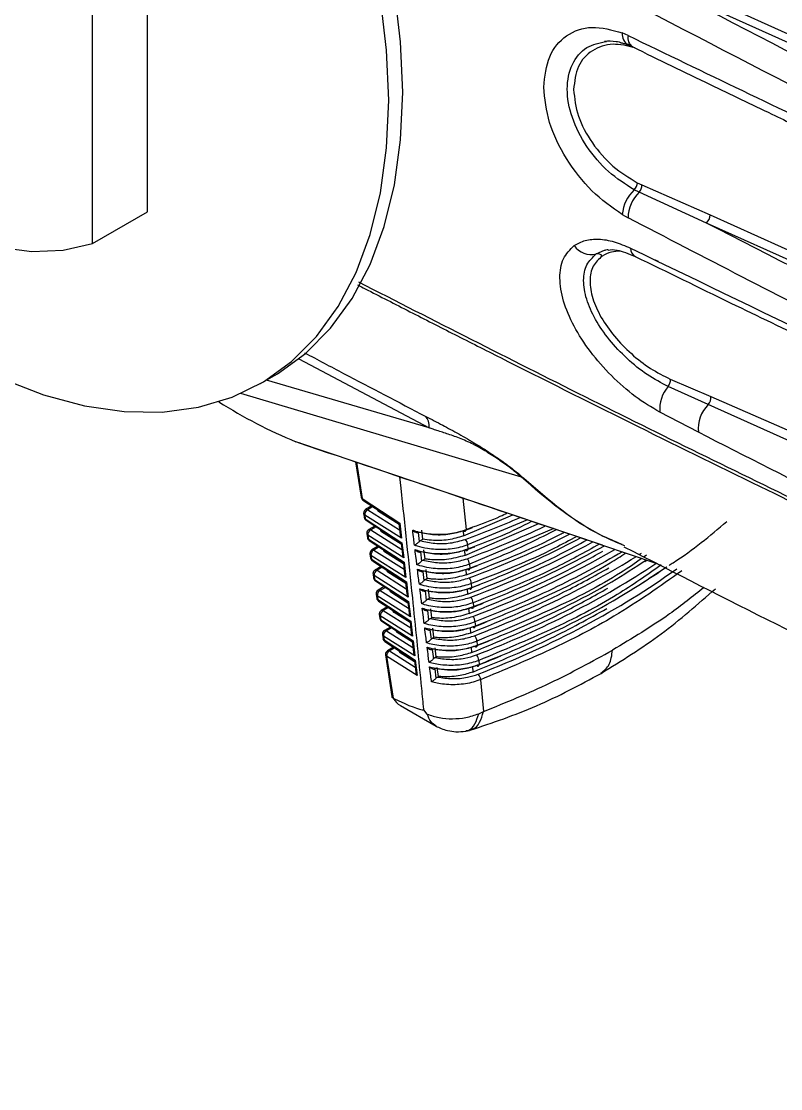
# Model space of a CAD drawing. Extents: x 7 to 135, y 1 to 99.
# Drawn here: x 94.294 to 96.134, y 9.062 to 11.649 of the extents above; entities that cross this region are included whole.
import ezdxf

# ---------------------------------------------------------------- set-up
doc = ezdxf.new("R2010")
doc.units = 0
doc.header["$MEASUREMENT"] = 0
doc.layers.add('OBJECT', color=7, linetype='CONTINUOUS')

msp = doc.modelspace()

# ---------------------------------------------------------------- linework, layer by layer
at = {"layer": 'OBJECT'}
for p, q in [((94.5991, 11.1874), (94.5991, 18.5139)), ((94.4661, 11.1107), (94.4661, 18.4372)), ((95.8377, 11.7604), (97.9082, 10.8258)), ((97.8993, 10.8085), (95.8288, 11.743)), ((95.7639, 11.6147), (95.7498, 11.621)), ((95.7463, 11.5971), (95.7715, 11.5929)), ((95.7651, 11.5915), (95.7757, 11.5867)), ((95.7864, 11.2578), (95.7977, 11.2526)), ((95.7909, 11.2347), (95.7789, 11.2405)), ((95.9537, 11.16), (95.7909, 11.2347)), ((95.7977, 11.2526), (95.9627, 11.1797)), ((94.4661, 11.1107), (94.5991, 11.1874)), ((95.7498, 11.1806), (95.7639, 11.1727)), ((95.9627, 11.1797), (97.8973, 10.3105)), ((97.8883, 10.2906), (95.9537, 11.16)), ((95.6869, 11.0851), (95.7071, 11.0939)), ((95.8288, 11.0708), (95.8338, 11.0687)), ((95.8377, 11.0667), (95.8306, 11.0698)), ((94.966, 10.8308), (95.2819, 10.6632)), ((94.8731, 10.7711), (94.9071, 10.7907)), ((95.2819, 10.6632), (94.8874, 10.7794)), ((95.9584, 10.7201), (95.8614, 10.7637)), ((95.8663, 10.7817), (95.9645, 10.7396)), ((95.5056, 10.5439), (94.8252, 10.7468)), ((95.9645, 10.7396), (96.1809, 10.6453)), ((96.1722, 10.6236), (95.9584, 10.7201)), ((95.9345, 10.6527), (95.8411, 10.7014)), ((94.969, 10.6266), (94.9591, 10.63)), ((95.7018, 10.3794), (94.9591, 10.63)), ((95.1037, 10.5809), (95.117, 10.4952)), ((95.1058, 10.5802), (95.1195, 10.4919)), ((95.2138, 10.5173), (95.2107, 10.5449)), ((95.1195, 10.4919), (95.2106, 10.4326)), ((95.1214, 10.4883), (95.2086, 10.4316)), ((95.3638, 10.4934), (95.3713, 10.417)), ((95.1232, 10.4554), (95.1246, 10.4463)), ((95.1431, 10.4743), (95.128, 10.4656)), ((95.1458, 10.4725), (95.133, 10.4651)), ((95.133, 10.4651), (95.2104, 10.4162)), ((95.1561, 10.4658), (95.1563, 10.4639)), ((95.1583, 10.4644), (95.1588, 10.4606)), ((95.2089, 10.429), (95.1588, 10.4606)), ((95.1257, 10.4521), (95.1271, 10.443)), ((95.2148, 10.3957), (95.1257, 10.4521)), ((95.1271, 10.443), (95.216, 10.3851)), ((95.129, 10.4394), (95.214, 10.3841)), ((95.2086, 10.4316), (95.2117, 10.404)), ((95.2106, 10.4326), (95.2148, 10.3957)), ((95.3649, 10.4014), (95.485, 10.4525)), ((95.3684, 10.3543), (95.548, 10.4313)), ((95.5201, 10.4407), (95.3749, 10.3796)), ((95.1307, 10.4065), (95.1322, 10.3973)), ((95.1332, 10.4032), (95.1347, 10.394)), ((95.2202, 10.3482), (95.1332, 10.4032)), ((95.1506, 10.4253), (95.1356, 10.4167)), ((95.1533, 10.4236), (95.1406, 10.4162)), ((95.1406, 10.4162), (95.2157, 10.3687)), ((95.1636, 10.4169), (95.1639, 10.415)), ((95.1659, 10.4154), (95.1664, 10.4117)), ((95.2143, 10.3815), (95.1664, 10.4117)), ((95.2553, 10.4101), (95.2579, 10.3878)), ((95.2665, 10.3934), (95.264, 10.4151)), ((95.364, 10.4135), (95.3649, 10.4014)), ((95.5839, 10.4192), (95.3795, 10.3329)), ((95.1347, 10.394), (95.2214, 10.3375)), ((95.1366, 10.3905), (95.2194, 10.3366)), ((95.1581, 10.3764), (95.1432, 10.3678)), ((95.214, 10.3841), (95.2171, 10.3565)), ((95.216, 10.3851), (95.2202, 10.3482)), ((95.2607, 10.3901), (95.2665, 10.3934)), ((95.3749, 10.3796), (95.3759, 10.3702)), ((95.6992, 10.3803), (95.8338, 10.3347)), ((95.1383, 10.3576), (95.1397, 10.3484)), ((95.1408, 10.3543), (95.1422, 10.3451)), ((95.2256, 10.3007), (95.1408, 10.3543)), ((95.1608, 10.3747), (95.1481, 10.3673)), ((95.1481, 10.3673), (95.2211, 10.3212)), ((95.1712, 10.3679), (95.1715, 10.3661)), ((95.1734, 10.3665), (95.174, 10.3628)), ((95.2197, 10.334), (95.174, 10.3628)), ((95.2609, 10.3627), (95.2636, 10.3404)), ((95.2719, 10.3459), (95.2694, 10.3675)), ((95.3675, 10.3665), (95.3684, 10.3543)), ((95.8085, 10.3545), (95.8027, 10.3506)), ((95.1422, 10.3451), (95.2268, 10.29)), ((95.1442, 10.3415), (95.2248, 10.289)), ((95.1657, 10.3275), (95.1508, 10.3189)), ((95.1684, 10.3257), (95.1557, 10.3184)), ((95.2194, 10.3366), (95.2225, 10.309)), ((95.2214, 10.3375), (95.2256, 10.3007)), ((95.2665, 10.3428), (95.2719, 10.3459)), ((95.3795, 10.3329), (95.3804, 10.3235)), ((95.1459, 10.3087), (95.1473, 10.2994)), ((95.1484, 10.3054), (95.1498, 10.2961)), ((95.231, 10.2532), (95.1484, 10.3054)), ((95.1557, 10.3184), (95.2265, 10.2736)), ((95.1788, 10.319), (95.1791, 10.3172)), ((95.181, 10.3175), (95.1816, 10.3139)), ((95.2251, 10.2864), (95.1816, 10.3139)), ((95.2666, 10.3154), (95.2693, 10.2931)), ((95.2723, 10.2955), (95.2773, 10.2984)), ((95.2773, 10.2984), (95.2748, 10.32)), ((95.3709, 10.3195), (95.3718, 10.3073)), ((95.1498, 10.2961), (95.2322, 10.2425)), ((95.1517, 10.2926), (95.2302, 10.2415)), ((95.1732, 10.2786), (95.1583, 10.27)), ((95.1759, 10.2768), (95.1633, 10.2695)), ((95.2248, 10.289), (95.2279, 10.2615)), ((95.2268, 10.29), (95.231, 10.2532)), ((95.2826, 10.2508), (95.2802, 10.2725)), ((95.3743, 10.2725), (95.3751, 10.2602)), ((95.384, 10.2862), (95.3849, 10.2768)), ((95.1535, 10.2598), (95.1549, 10.2505)), ((95.156, 10.2565), (95.1574, 10.2472)), ((95.2364, 10.2057), (95.156, 10.2565)), ((95.1574, 10.2472), (95.2376, 10.195)), ((95.1633, 10.2695), (95.2319, 10.2261)), ((95.1864, 10.27), (95.1866, 10.2683)), ((95.1886, 10.2686), (95.1891, 10.265)), ((95.2304, 10.2389), (95.1891, 10.265)), ((95.2723, 10.2681), (95.275, 10.2457)), ((95.2782, 10.2483), (95.2826, 10.2508)), ((95.1593, 10.2436), (95.2355, 10.194)), ((95.1808, 10.2297), (95.1659, 10.2211)), ((95.1835, 10.2279), (95.1708, 10.2206)), ((95.1708, 10.2206), (95.2373, 10.1786)), ((95.194, 10.2211), (95.1942, 10.2194)), ((95.2302, 10.2415), (95.2333, 10.214)), ((95.2322, 10.2425), (95.2364, 10.2057)), ((95.278, 10.2208), (95.2807, 10.1983)), ((95.288, 10.2033), (95.2856, 10.225)), ((95.3776, 10.2255), (95.3785, 10.2131)), ((95.3885, 10.2396), (95.3894, 10.2301)), ((95.161, 10.2109), (95.1625, 10.2015)), ((95.1635, 10.2076), (95.165, 10.1982)), ((95.2417, 10.1581), (95.1635, 10.2076)), ((95.165, 10.1982), (95.2429, 10.1475)), ((95.1669, 10.1947), (95.2409, 10.1465)), ((95.1962, 10.2196), (95.1967, 10.2161)), ((95.2358, 10.1914), (95.1967, 10.2161)), ((95.2376, 10.195), (95.2417, 10.1581)), ((95.2841, 10.201), (95.288, 10.2033)), ((95.1883, 10.1807), (95.1735, 10.1722)), ((95.191, 10.179), (95.1784, 10.1717)), ((95.1784, 10.1717), (95.2427, 10.1311)), ((95.2015, 10.1721), (95.2018, 10.1705)), ((95.2037, 10.1707), (95.2043, 10.1672)), ((95.2355, 10.194), (95.2387, 10.1665)), ((95.2838, 10.1735), (95.2865, 10.151)), ((95.2934, 10.1558), (95.291, 10.1775)), ((95.3809, 10.1785), (95.3817, 10.1659)), ((95.393, 10.1929), (95.3939, 10.1834)), ((95.1686, 10.162), (95.1701, 10.1526)), ((95.1711, 10.1587), (95.1726, 10.1493)), ((95.2471, 10.1106), (95.1711, 10.1587)), ((95.1726, 10.1493), (95.2483, 10.1)), ((95.1745, 10.1457), (95.2463, 10.099)), ((95.2412, 10.1439), (95.2043, 10.1672)), ((95.2409, 10.1465), (95.244, 10.1189)), ((95.2429, 10.1475), (95.2471, 10.1106)), ((95.29, 10.1538), (95.2934, 10.1558)), ((95.3974, 10.1463), (95.3983, 10.1368)), ((95.1958, 10.1318), (95.1811, 10.1233)), ((95.1985, 10.1301), (95.186, 10.1228)), ((95.186, 10.1228), (95.248, 10.0836)), ((95.2091, 10.1232), (95.2094, 10.1216)), ((95.2113, 10.1217), (95.2119, 10.1183)), ((95.2466, 10.0964), (95.2119, 10.1183)), ((95.2895, 10.1262), (95.2923, 10.1036)), ((95.2988, 10.1083), (95.2963, 10.1299)), ((95.384, 10.132), (95.3849, 10.1188)), ((95.1762, 10.1131), (95.1918, 10.0119)), ((95.1787, 10.1098), (95.1944, 10.0082)), ((95.2525, 10.0631), (95.1787, 10.1098)), ((95.2463, 10.099), (95.2494, 10.0714)), ((95.2483, 10.1), (95.2525, 10.0631)), ((95.2959, 10.1066), (95.2988, 10.1083)), ((95.4019, 10.0996), (95.4028, 10.0901)), ((95.2954, 10.079), (95.2982, 10.0563)), ((95.3042, 10.0608), (95.3017, 10.0824)), ((95.3872, 10.0848), (95.3881, 10.0716)), ((95.3019, 10.0595), (95.3042, 10.0608)), ((95.4063, 10.053), (95.4136, 9.9756)), ((95.1944, 10.0082), (95.1946, 10.0081)), ((95.2121, 9.9904), (95.2987, 9.9404)), ((95.2771, 9.9695), (95.269, 9.9798)), ((95.402, 9.9704), (95.4136, 9.9756)), ((95.3711, 9.9283), (95.3798, 9.9301))]:
    msp.add_line(p, q, dxfattribs=at)
at = {"layer": 'OBJECT', "flags": 128}
for points in [[(94.9071, 10.7907), (94.9141, 10.7948), (94.9825, 10.844), (95.0431, 10.9049), (95.0954, 10.977), (95.1389, 11.0595), (95.1732, 11.1518), (95.1979, 11.2528), (95.2128, 11.3617), (95.2178, 11.4775), (95.2128, 11.599), (95.1979, 11.7251), (95.1732, 11.8546), (95.1389, 11.9864), (95.0954, 12.1192), (95.0431, 12.2516), (94.9825, 12.3826), (94.9141, 12.5107), (94.8386, 12.635), (94.7566, 12.7541), (94.6691, 12.8669), (94.6008, 12.9461)], [(94.2456, 10.7829), (94.347, 10.7437), (94.4464, 10.717), (94.5427, 10.703), (94.6351, 10.7019), (94.7227, 10.7137), (94.8046, 10.7382), (94.8801, 10.7752), (94.9485, 10.8244), (95.0092, 10.8853), (95.0615, 10.9574), (95.105, 11.0399), (95.1392, 11.1322), (95.1639, 11.2332), (95.1789, 11.3421), (95.1838, 11.4579), (95.1789, 11.5794), (95.1639, 11.7055)], [(93.5822, 11.6209), (93.6532, 11.5223), (93.7296, 11.4309), (93.8106, 11.3481), (93.8947, 11.2752), (93.9808, 11.2133), (94.0676, 11.1632), (94.1536, 11.1257), (94.2378, 11.1015), (94.3187, 11.0909), (94.3952, 11.0939), (94.4661, 11.1107)], [(95.366, 10.414), (95.367, 10.4133), (95.368, 10.4128), (95.3689, 10.4127), (95.3697, 10.413), (95.3703, 10.4135), (95.3708, 10.4144), (95.3712, 10.4156), (95.3713, 10.417)], [(95.3705, 10.3673), (95.3715, 10.3665), (95.3725, 10.3661), (95.3734, 10.366), (95.3742, 10.3662), (95.3749, 10.3668), (95.3754, 10.3677), (95.3757, 10.3688), (95.3759, 10.3702)], [(95.375, 10.3206), (95.376, 10.3198), (95.377, 10.3194), (95.3779, 10.3193), (95.3787, 10.3195), (95.3794, 10.3201), (95.3799, 10.321), (95.3802, 10.3221), (95.3804, 10.3235)], [(95.3795, 10.2739), (95.3805, 10.2731), (95.3815, 10.2727), (95.3824, 10.2726), (95.3832, 10.2728), (95.3839, 10.2734), (95.3844, 10.2743), (95.3848, 10.2754), (95.3849, 10.2768)], [(95.384, 10.2272), (95.385, 10.2264), (95.386, 10.226), (95.3869, 10.2259), (95.3877, 10.2261), (95.3884, 10.2267), (95.3889, 10.2276), (95.3893, 10.2287), (95.3894, 10.2301)], [(95.3884, 10.1805), (95.3895, 10.1797), (95.3905, 10.1793), (95.3914, 10.1792), (95.3922, 10.1794), (95.3929, 10.18), (95.3934, 10.1809), (95.3937, 10.182), (95.3939, 10.1834)], [(95.3929, 10.1338), (95.3939, 10.133), (95.3949, 10.1326), (95.3958, 10.1325), (95.3967, 10.1328), (95.3973, 10.1333), (95.3979, 10.1342), (95.3982, 10.1354), (95.3983, 10.1368)], [(95.3973, 10.0871), (95.3983, 10.0864), (95.3993, 10.0859), (95.4003, 10.0859), (95.4011, 10.0861), (95.4018, 10.0867), (95.4023, 10.0876), (95.4026, 10.0887), (95.4028, 10.0901)]]:
    msp.add_lwpolyline(points, dxfattribs=at)
at = {"layer": 'OBJECT'}
for centre, radius, start, end in [((95.7788, 11.6174), 0.0292, 172.8419, 242.5922), ((95.7904, 11.6094), 0.0271, 168.6377, 236.3558), ((95.7572, 11.2602), 0.0294, 317.885, 355.3492), ((95.8436, 11.172), 0.0942, 133.3267, 174.7888), ((95.8516, 11.1714), 0.0877, 133.8345, 179.1754), ((95.7706, 11.2527), 0.0271, 318.3439, 359.7214), ((95.9359, 11.1801), 0.0268, 311.6109, 359.1389), ((95.6751, 11.1349), 0.0512, 215.3598, 283.3669), ((95.69, 11.0711), 0.0143, 37.6544, 102.5364), ((95.7925, 11.0987), 0.0224, 179.0063, 242.2559), ((95.9223, 10.7095), 0.0815, 138.3373, 185.7075), ((95.8413, 10.7789), 0.0252, 322.8469, 6.2644), ((95.9391, 10.7368), 0.0255, 319.1985, 6.2365), ((95.4001, 11.7112), 1.1677, 237.4677, 247.8103), ((96.0164, 10.6616), 0.0824, 134.7609, 186.2274), ((95.1269, 10.4967), 0.01, 188.8019, 236.9399), ((95.1216, 10.4961), 0.00472, 191.2271, 243.2145), ((95.1241, 10.4921), 0.00462, 182.4653, 234.375), ((95.133, 10.4569), 0.01, 119.9973, 180), ((95.133, 10.4569), 0.01, 180, 188.8019), ((95.1278, 10.4563), 0.00472, 191.1956, 243.2409), ((95.1399, 10.4527), 0.0143, 119.0757, 182.2765), ((95.1301, 10.4611), 0.00496, 54.7157, 114.6432), ((95.1345, 10.4478), 0.01, 188.8019, 236.9399), ((95.1292, 10.4472), 0.00472, 191.2202, 243.2174), ((95.1317, 10.4432), 0.00462, 182.4697, 234.3706), ((95.1406, 10.408), 0.01, 119.9973, 180), ((95.1406, 10.408), 0.01, 180, 188.8019), ((95.1354, 10.4074), 0.00472, 191.1859, 243.2506), ((95.1475, 10.4038), 0.0143, 119.075, 182.2782), ((95.1377, 10.4122), 0.00496, 54.7088, 114.65), ((95.142, 10.3988), 0.01, 188.8019, 236.9399), ((95.1368, 10.3982), 0.00472, 191.2172, 243.2243), ((95.1393, 10.3942), 0.00462, 182.4734, 234.3601), ((95.3557, 10.3797), 0.0193, 359.7064, 43.6791), ((95.1482, 10.3591), 0.01, 119.9973, 180), ((95.1482, 10.3591), 0.01, 180, 188.8019), ((95.1429, 10.3585), 0.00472, 191.1897, 243.2427), ((95.1551, 10.3549), 0.0143, 119.0771, 182.2788), ((95.1453, 10.3633), 0.00496, 54.703, 114.6605), ((95.1496, 10.3499), 0.01, 188.8019, 236.9399), ((95.1444, 10.3493), 0.00472, 191.2202, 243.2174), ((95.1469, 10.3453), 0.00462, 182.4778, 234.3557), ((95.3603, 10.333), 0.0192, 359.7177, 43.9069), ((95.1558, 10.3102), 0.01, 119.9973, 180), ((95.1558, 10.3102), 0.01, 180, 188.8019), ((95.1505, 10.3096), 0.00472, 191.2132, 243.2244), ((95.1572, 10.3009), 0.01, 188.8019, 236.9399), ((95.1519, 10.3003), 0.00472, 191.1956, 243.2409), ((95.1626, 10.306), 0.0143, 119.0766, 182.2802), ((95.1528, 10.3144), 0.00496, 54.6949, 114.6686), ((95.3649, 10.2863), 0.0191, 359.7355, 44.1292), ((95.1544, 10.2963), 0.00462, 182.4866, 234.354), ((95.1633, 10.2613), 0.01, 119.9973, 180), ((95.1633, 10.2613), 0.01, 180, 188.8019), ((95.1581, 10.2607), 0.00472, 191.1983, 243.2381), ((95.1648, 10.252), 0.01, 188.8019, 236.9399), ((95.1595, 10.2514), 0.00472, 191.1959, 243.2365), ((95.1702, 10.2571), 0.0143, 119.0757, 182.2765), ((95.162, 10.2474), 0.00462, 182.491, 234.3496), ((95.1604, 10.2655), 0.00496, 54.7112, 114.6476), ((95.3695, 10.2397), 0.019, 359.7472, 44.3569), ((95.1709, 10.2124), 0.01, 119.9973, 180), ((95.1778, 10.2082), 0.0143, 119.0738, 182.2794), ((95.168, 10.2166), 0.00496, 54.7054, 114.6535), ((95.1709, 10.2124), 0.01, 180, 188.8019), ((95.1657, 10.2118), 0.00472, 191.1912, 243.2453), ((95.1724, 10.203), 0.01, 188.8019, 236.9399), ((95.1671, 10.2024), 0.00472, 191.1912, 243.2453), ((95.1696, 10.1984), 0.00462, 182.4866, 234.354), ((95.374, 10.193), 0.0189, 359.7581, 44.5842), ((95.1785, 10.1635), 0.01, 119.9973, 180), ((95.1853, 10.1593), 0.0143, 119.0771, 182.2788), ((95.1755, 10.1677), 0.00496, 54.703, 114.6605), ((95.1785, 10.1635), 0.01, 180, 188.8019), ((95.1732, 10.1629), 0.00472, 191.1959, 243.2365), ((95.1799, 10.1541), 0.01, 188.8019, 236.9399), ((95.1747, 10.1535), 0.00472, 191.1915, 243.2409), ((95.1772, 10.1495), 0.00462, 182.4755, 234.3651), ((95.3786, 10.1463), 0.0188, 359.7709, 44.8149), ((95.1861, 10.1146), 0.01, 119.9973, 180), ((95.1929, 10.1104), 0.0143, 119.0766, 182.2802), ((95.1831, 10.1188), 0.00496, 54.6992, 114.6588), ((95.1861, 10.1146), 0.01, 180, 188.8019), ((95.1808, 10.114), 0.00472, 191.2158, 243.2218), ((95.3831, 10.0997), 0.0188, 359.7867, 45.0395), ((95.3876, 10.0531), 0.0187, 359.8006, 45.2652)]:
    msp.add_arc(centre, radius, start, end, dxfattribs=at)
for centre, major_axis, ratio, start_param, end_param in [((93.3815, 14.6602), (-1.7566, 14.6383), 0.094069, 4.414182, 4.416133), ((95.1664, 10.4645), (0.0101, 0.0001), 0.569185, 3.222173, 3.860589), ((95.218, 10.4374), (0.0094, 0.00581), 0.034264, 3.157743, 3.78947), ((94.1716, 11.4853), (2.2169, -0.0169), 0.582304, 5.287711, 5.359747), ((95.1739, 10.4156), (0.0101, 0.0001), 0.569185, 3.222173, 3.860589), ((95.2222, 10.4006), (-0.0075, 0.0119), 0.628226, 0.918937, 1.582964), ((94.1731, 11.4778), (2.2176, 0.0166), 0.572227, 5.276105, 5.287253), ((94.1716, 11.4347), (2.2137, -0.0169), 0.582304, 5.291076, 5.396186), ((94.1716, 11.3841), (2.2104, -0.0169), 0.582304, 5.294449, 5.432632), ((95.2234, 10.3899), (0.0094, 0.00581), 0.034264, 3.157743, 3.78947), ((94.1716, 11.3335), (2.2072, -0.0168), 0.582304, 5.29783, 5.468427), ((95.1815, 10.3667), (0.0101, 0.0001), 0.569185, 3.222173, 3.860589), ((95.2276, 10.353), (-0.0075, 0.0119), 0.628226, 0.918937, 1.582964), ((94.1731, 11.4271), (2.2143, 0.0166), 0.572227, 5.279468, 5.291168), ((94.1716, 11.2828), (2.2039, -0.0168), 0.582304, 5.301219, 5.503254), ((94.1716, 11.2322), (2.2007, -0.0168), 0.582304, 5.304616, 5.538117), ((94.1716, 11.2322), (2.2007, -0.0168), 0.582304, 5.54376, 5.5472), ((95.2288, 10.3424), (0.0094, 0.00581), 0.034264, 3.157743, 3.78947), ((94.1731, 11.3765), (2.2111, 0.0166), 0.572227, 5.282839, 5.295171), ((94.1716, 11.1816), (2.1974, -0.0168), 0.582304, 5.308021, 5.573029), ((94.173, 11.1234), (2.1948, 0.0164), 0.572227, 5.539778, 5.582621), ((94.173, 11.174), (2.1981, 0.0165), 0.572227, 5.544493, 5.548037), ((95.1891, 10.3178), (0.0101, 0.0001), 0.569185, 3.222173, 3.860589), ((95.233, 10.3055), (-0.0075, 0.0119), 0.628226, 0.918937, 1.582964), ((94.1716, 11.131), (2.1942, -0.0167), 0.582304, 5.311435, 5.610651), ((95.2342, 10.2948), (0.0094, 0.00581), 0.034264, 3.157743, 3.78947), ((94.173, 11.3259), (2.2078, 0.0165), 0.572227, 5.286218, 5.299967), ((95.1967, 10.2689), (0.0101, 0.0001), 0.569185, 3.222173, 3.860589), ((95.2384, 10.258), (-0.0075, 0.0119), 0.628226, 0.918937, 1.582964), ((95.2396, 10.2473), (0.0094, 0.00581), 0.034264, 3.157743, 3.78947), ((94.173, 11.2753), (2.2046, 0.0165), 0.572227, 5.289605, 5.305336), ((95.2042, 10.22), (0.0101, 0.0001), 0.569185, 3.222173, 3.860589), ((95.2437, 10.2105), (-0.0075, 0.0119), 0.628226, 0.918937, 1.582964), ((95.2449, 10.1998), (0.0094, 0.00581), 0.034264, 3.157743, 3.78947), ((95.2118, 10.1711), (0.0101, 0.0001), 0.569185, 3.222173, 3.860589), ((94.173, 11.2246), (2.2013, 0.0165), 0.572227, 5.293, 5.311646), ((95.2491, 10.163), (-0.0075, 0.0119), 0.628226, 0.918937, 1.582964), ((95.2503, 10.1523), (0.0094, 0.00581), 0.034264, 3.157743, 3.78947), ((94.173, 11.174), (2.1981, 0.0165), 0.572227, 5.296403, 5.319764), ((95.2194, 10.1222), (0.0101, 0.0001), 0.569185, 3.222173, 3.860589), ((95.2545, 10.1154), (-0.0075, 0.0119), 0.628226, 0.918937, 1.582964), ((95.2557, 10.1048), (0.0094, 0.00581), 0.034264, 3.157743, 3.78947), ((94.173, 11.1234), (2.1948, 0.0164), 0.572227, 5.299815, 5.33212), ((95.2599, 10.0679), (-0.0075, 0.0119), 0.628226, 0.918937, 1.582964), ((93.7394, 10.9792), (1.5344, -0.9976), 0.038755, 5.984867, 6.22598), ((95.2692, 10.096), (0.0554, 0.1065), 0.604579, 2.781893, 3.114951)]:
    msp.add_ellipse(centre, major_axis=major_axis, ratio=ratio, start_param=start_param, end_param=end_param, dxfattribs=at)
for points, knots in [([(94.5991, 13.1626), (94.7724, 13.0652), (95.1306, 12.8639), (95.6817, 12.5667), (96.2586, 12.2647), (96.8439, 11.9684), (97.4323, 11.6796), (97.8241, 11.4951), (98.0165, 11.4045)], [0, 0, 0, 0, 0.158254, 0.327068, 0.493707, 0.668378, 0.837141, 1, 1, 1, 1]), ([(97.9992, 11.3758), (97.6022, 11.5647), (96.8074, 11.9428), (95.6737, 12.5263), (94.9504, 12.9287), (94.5991, 13.1242)], [0, 0, 0, 0, 0.339225, 0.679039, 1, 1, 1, 1]), ([(94.5991, 13.0144), (94.9265, 12.8325), (95.6337, 12.4396), (96.7594, 11.8615), (97.5711, 11.476), (97.9767, 11.2834)], [0, 0, 0, 0, 0.301353, 0.650905, 1, 1, 1, 1]), ([(94.5988, 12.9424), (94.8038, 12.8284), (95.2262, 12.5934), (95.8836, 12.2449), (96.5669, 11.8953), (97.2548, 11.556), (97.7188, 11.338), (97.9461, 11.2312)], [0, 0, 0, 0, 0.190703, 0.392819, 0.598206, 0.803133, 1, 1, 1, 1]), ([(95.9345, 12.1332), (96.1659, 12.0236), (96.6166, 11.81), (97.2871, 11.5066), (97.7291, 11.3152), (97.9439, 11.2221)], [0, 0, 0, 0, 0.351668, 0.685, 1, 1, 1, 1]), ([(95.9451, 12.0966), (96.0052, 12.0678), (96.1131, 12.0162), (96.257, 11.9481), (96.3693, 11.8953), (96.463, 11.8515), (96.6393, 11.7695), (96.8635, 11.6664), (97.1299, 11.5459), (97.3004, 11.4697), (97.4261, 11.414), (97.5212, 11.3721), (97.642, 11.3191), (97.7891, 11.2551), (97.8962, 11.2089), (97.9541, 11.184)], [0, 0, 0, 0, 0.091689, 0.164516, 0.218484, 0.261787, 0.305981, 0.484382, 0.598114, 0.703056, 0.737321, 0.783987, 0.843319, 0.915321, 1, 1, 1, 1]), ([(97.8853, 10.7196), (97.5368, 10.8861), (96.8399, 11.2191), (96.1658, 11.5684), (95.8288, 11.743)], [0, 0, 0, 0, 0.500069, 1, 1, 1, 1]), ([(97.8531, 10.6581), (97.5024, 10.8257), (96.7964, 11.163), (96.1137, 11.5172), (95.7701, 11.6955)], [0, 0, 0, 0, 0.49662, 1, 1, 1, 1]), ([(95.5595, 11.4896), (95.5624, 11.5156), (95.5681, 11.5675), (95.6119, 11.6184), (95.6746, 11.6418), (95.7247, 11.628), (95.7498, 11.621)], [0, 0, 0, 0, 0.24993, 0.499886, 0.749919, 1, 1, 1, 1]), ([(95.7789, 11.2405), (95.7576, 11.254), (95.7152, 11.2809), (95.6613, 11.3445), (95.6251, 11.4154), (95.6123, 11.4867), (95.6253, 11.547), (95.6597, 11.5896), (95.6951, 11.5969), (95.712, 11.6005)], [0, 0, 0, 0, 0.1455825, 0.290501, 0.4350712, 0.5794259, 0.7237645, 0.8683107, 1, 1, 1, 1]), ([(95.7802, 11.5849), (95.7622, 11.5892), (95.724, 11.5985), (95.6751, 11.5811), (95.6391, 11.5429), (95.6343, 11.5035), (95.632, 11.4839)], [0, 0, 0, 0, 0.2303774, 0.4874127, 0.7438891, 1, 1, 1, 1]), ([(95.7072, 11.6011), (95.7162, 11.6015), (95.7345, 11.6025), (95.7548, 11.5952), (95.765, 11.5915)], [0, 0, 0, 0, 0.495714, 1, 1, 1, 1]), ([(95.7639, 11.6147), (95.9485, 11.5255), (96.3086, 11.3516), (96.843, 11.1028), (97.354, 10.8706), (97.6896, 10.7231), (97.8525, 10.6515)], [0, 0, 0, 0, 0.27038, 0.527173, 0.77038, 1, 1, 1, 1]), ([(95.7755, 11.5869), (95.8379, 11.5565), (95.95, 11.502), (96.0996, 11.4301), (96.2163, 11.3743), (96.3137, 11.3281), (96.497, 11.2415), (96.73, 11.1326), (97.007, 11.0054), (97.1843, 10.9249), (97.315, 10.866), (97.4137, 10.8217), (97.5394, 10.7657), (97.6923, 10.698), (97.8037, 10.6492), (97.8639, 10.6228)], [0, 0, 0, 0, 0.09169, 0.164516, 0.218483, 0.261785, 0.30598, 0.48438, 0.598112, 0.703053, 0.737319, 0.783987, 0.84332, 0.915323, 1, 1, 1, 1]), ([(95.7498, 11.1806), (95.7247, 11.1983), (95.6745, 11.2337), (95.6118, 11.3147), (95.5681, 11.4043), (95.5624, 11.4612), (95.5595, 11.4896)], [0, 0, 0, 0, 0.250566, 0.500351, 0.750175, 1, 1, 1, 1]), ([(95.632, 11.4839), (95.6343, 11.4624), (95.6391, 11.4195), (95.675, 11.353), (95.7259, 11.2945), (95.7662, 11.2701), (95.7864, 11.2578)], [0, 0, 0, 0, 0.249291, 0.498953, 0.749084, 1, 1, 1, 1]), ([(97.8525, 10.138), (97.6896, 10.215), (97.354, 10.3734), (96.843, 10.6229), (96.3086, 10.8901), (95.9485, 11.0769), (95.7639, 11.1727)], [0, 0, 0, 0, 0.22962, 0.472827, 0.72962, 1, 1, 1, 1]), ([(97.8848, 10.2081), (97.5581, 10.363), (96.9044, 10.6731), (96.2707, 10.9977), (95.9537, 11.16)], [0, 0, 0, 0, 0.499771, 1, 1, 1, 1]), ([(95.8411, 10.7014), (95.8211, 10.7133), (95.7811, 10.7371), (95.7224, 10.7891), (95.6711, 10.8476), (95.6309, 10.91), (95.6049, 10.9718), (95.5961, 11.0283), (95.604, 11.0762), (95.6235, 11.0956), (95.6333, 11.1052)], [0, 0, 0, 0, 0.125399, 0.250033, 0.374937, 0.500006, 0.625107, 0.750171, 0.875156, 1, 1, 1, 1]), ([(95.6333, 11.1052), (95.6419, 11.11), (95.6589, 11.1196), (95.6925, 11.1222), (95.7297, 11.1165), (95.7567, 11.1049), (95.7701, 11.099)], [0, 0, 0, 0, 0.251428, 0.50031, 0.75055, 1, 1, 1, 1]), ([(95.8614, 10.7637), (95.8443, 10.7726), (95.8104, 10.7904), (95.7606, 10.8306), (95.7172, 10.8766), (95.6831, 10.9263), (95.6612, 10.976), (95.6539, 11.0219), (95.6611, 11.0612), (95.6783, 11.0771), (95.6869, 11.0851)], [0, 0, 0, 0, 0.125945, 0.251061, 0.37591, 0.500546, 0.625123, 0.749825, 0.874777, 1, 1, 1, 1]), ([(95.7013, 11.0799), (95.6931, 11.0724), (95.6766, 11.0575), (95.6694, 11.0207), (95.6763, 10.9777), (95.6972, 10.9312), (95.7297, 10.8849), (95.771, 10.8424), (95.8181, 10.8056), (95.8502, 10.7897), (95.8663, 10.7817)], [0, 0, 0, 0, 0.124852, 0.24967, 0.374509, 0.499432, 0.624474, 0.749587, 0.874619, 1, 1, 1, 1]), ([(95.7455, 11.0917), (95.7379, 11.0914), (95.721, 11.0906), (95.7083, 11.0836), (95.7013, 11.0799)], [0, 0, 0, 0, 0.451306, 1, 1, 1, 1]), ([(95.7071, 11.0939), (95.7081, 11.0944), (95.7106, 11.0957), (95.7139, 11.0958), (95.7159, 11.0958)], [0, 0, 0, 0, 0.389151, 1, 1, 1, 1]), ([(95.7161, 11.0946), (95.7224, 11.0954), (95.737, 11.0972), (95.7653, 11.0857), (95.7814, 11.0791)], [0, 0, 0, 0, 0.430238, 1, 1, 1, 1]), ([(95.7701, 11.099), (96.1137, 10.9329), (96.7964, 10.6028), (97.5024, 10.2882), (97.8531, 10.132)], [0, 0, 0, 0, 0.50338, 1, 1, 1, 1]), ([(95.7814, 11.0791), (95.8586, 11.0414), (96.0009, 10.9719), (96.1975, 10.8772), (96.3595, 10.7999), (96.4967, 10.7349), (96.6212, 10.6763), (96.7384, 10.6215), (96.8506, 10.5694), (96.9646, 10.5167), (97.0949, 10.4569), (97.2495, 10.3864), (97.4305, 10.3046), (97.6381, 10.2117), (97.7859, 10.1465), (97.8642, 10.112)], [0, 0, 0, 0, 0.113555, 0.209387, 0.287504, 0.349518, 0.408662, 0.467872, 0.518677, 0.57033, 0.631749, 0.705423, 0.791353, 0.889543, 1, 1, 1, 1]), ([(95.1086, 11.0102), (95.1147, 11.0071), (95.1568, 10.9853), (95.2353, 10.9451), (95.3445, 10.8894), (95.5215, 10.7998), (95.7675, 10.6766), (96.0676, 10.529), (96.3527, 10.3909), (96.6143, 10.2662), (96.8195, 10.1697), (96.9791, 10.0953), (97.1112, 10.0342), (97.2755, 9.9588), (97.4726, 9.8692), (97.703, 9.7656), (97.8684, 9.6925), (97.9566, 9.6535)], [0, 0, 0, 0, 0.00666, 0.045998, 0.085281, 0.125191, 0.237395, 0.35003, 0.445598, 0.539735, 0.6256, 0.660553, 0.706261, 0.763051, 0.830931, 0.90991, 1, 1, 1, 1]), ([(97.9461, 9.6663), (97.7572, 9.7502), (97.3729, 9.9209), (96.7959, 10.1876), (96.2223, 10.4608), (95.658, 10.7377), (95.2938, 10.9235), (95.1116, 11.0164)], [0, 0, 0, 0, 0.194303, 0.395253, 0.602856, 0.801281, 1, 1, 1, 1]), ([(94.9801, 10.8455), (95.0115, 10.8288), (95.1091, 10.7768), (95.2072, 10.7259), (95.2738, 10.6914)], [0, 0, 0, 0, 0.322127, 1, 1, 1, 1]), ([(95.2738, 10.6914), (95.2873, 10.6844), (95.3133, 10.6708), (95.3536, 10.649), (95.3925, 10.6266), (95.4298, 10.6029), (95.4623, 10.5804), (95.4909, 10.5589), (95.5043, 10.5474), (95.511, 10.5416)], [0, 0, 0, 0, 0.175154, 0.335953, 0.499735, 0.628069, 0.749936, 0.875048, 1, 1, 1, 1]), ([(95.282, 10.6632), (95.2818, 10.669), (95.2815, 10.6807), (95.2763, 10.6878), (95.2738, 10.6914)], [0, 0, 0, 0, 0.500003, 1, 1, 1, 1]), ([(95.5056, 10.5439), (95.4994, 10.5493), (95.4869, 10.56), (95.4595, 10.5804), (95.4286, 10.6012), (95.3953, 10.6209), (95.3631, 10.6359), (95.3329, 10.6467), (95.3091, 10.6545), (95.2925, 10.6598), (95.2852, 10.6621), (95.282, 10.6632)], [0, 0, 0, 0, 0.123067, 0.246586, 0.369053, 0.491537, 0.630311, 0.772463, 0.899411, 0.955665, 1, 1, 1, 1]), ([(97.9439, 9.6729), (97.7291, 9.773), (97.2871, 9.979), (96.6166, 10.3053), (96.1659, 10.5348), (95.9345, 10.6527)], [0, 0, 0, 0, 0.315, 0.648332, 1, 1, 1, 1]), ([(94.9646, 10.6277), (95.09, 10.5856), (95.3403, 10.5014), (95.5814, 10.42), (95.7018, 10.3794)], [0, 0, 0, 0, 0.500634, 1, 1, 1, 1]), ([(95.5056, 10.5439), (95.5065, 10.5436), (95.5084, 10.5429), (95.5101, 10.542), (95.511, 10.5416)], [0, 0, 0, 0, 0.499996, 1, 1, 1, 1]), ([(95.7497, 10.3805), (95.7322, 10.3879), (95.6413, 10.4258), (95.5662, 10.4912), (95.5056, 10.5439)], [0, 0, 0, 0, 0.192885, 1, 1, 1, 1]), ([(95.511, 10.5416), (95.5716, 10.4889), (95.6467, 10.4236), (95.7376, 10.3856), (95.7551, 10.3783)], [0, 0, 0, 0, 0.8068527, 1, 1, 1, 1]), ([(95.269, 9.9798), (95.2686, 9.9841), (95.2665, 10.0056), (95.2576, 10.0962), (95.2404, 10.2706), (95.2233, 10.4287), (95.2138, 10.5173)], [0, 0, 0, 0, 0.0241478, 0.1207388, 0.5071031, 1, 1, 1, 1]), ([(95.3713, 10.417), (95.3769, 10.419), (95.4049, 10.4295), (95.4396, 10.4419), (95.4656, 10.4545), (95.4712, 10.4572)], [0, 0, 0, 0, 0.16429, 0.821547, 1, 1, 1, 1]), ([(95.3759, 10.3702), (95.3814, 10.3723), (95.4094, 10.3829), (95.4635, 10.4033), (95.5073, 10.4252), (95.5309, 10.437)], [0, 0, 0, 0, 0.103353, 0.516827, 1, 1, 1, 1]), ([(95.8634, 10.3302), (95.8668, 10.3324), (95.919, 10.3652), (95.9624, 10.4021), (96.003, 10.4366)], [0, 0, 0, 0, 0.06496, 1, 1, 1, 1]), ([(95.242, 10.4158), (95.2443, 10.415), (95.2523, 10.4122), (95.2732, 10.4071), (95.3067, 10.4041), (95.3432, 10.4078), (95.3631, 10.4143), (95.3713, 10.417)], [0, 0, 0, 0, 0.0597779, 0.2071596, 0.5014128, 0.7959362, 1, 1, 1, 1]), ([(95.2464, 10.3791), (95.2458, 10.3841), (95.2443, 10.3964), (95.2428, 10.4086), (95.242, 10.4158)], [0, 0, 0, 0, 0.41256, 1, 1, 1, 1]), ([(95.242, 10.4158), (95.242, 10.4158), (95.2429, 10.4147), (95.2453, 10.4126), (95.2489, 10.4104), (95.2526, 10.4094), (95.2545, 10.4099), (95.2553, 10.4101)], [0, 0, 0, 0, 0.007747, 0.2507, 0.570355, 0.807215, 1, 1, 1, 1]), ([(95.366, 10.414), (95.3549, 10.4108), (95.3327, 10.4042), (95.2931, 10.4026), (95.2689, 10.4078), (95.2563, 10.4106)], [0, 0, 0, 0, 0.324208, 0.648491, 1, 1, 1, 1]), ([(95.3718, 10.3073), (95.4505, 10.3378), (95.5331, 10.3698), (95.6058, 10.4088), (95.6092, 10.4106)], [0, 0, 0, 0, 0.953285, 1, 1, 1, 1]), ([(95.3804, 10.3235), (95.386, 10.3256), (95.4139, 10.3362), (95.4874, 10.3648), (95.5488, 10.396), (95.5902, 10.417)], [0, 0, 0, 0, 0.0754429, 0.3772616, 1, 1, 1, 1]), ([(95.2579, 10.3878), (95.2572, 10.3871), (95.2556, 10.3856), (95.2527, 10.3831), (95.2495, 10.3808), (95.2474, 10.3796), (95.2465, 10.3791), (95.2464, 10.3791)], [0, 0, 0, 0, 0.199296, 0.397083, 0.700903, 0.992013, 1, 1, 1, 1]), ([(95.3749, 10.3796), (95.3691, 10.3777), (95.3516, 10.3717), (95.3179, 10.3672), (95.2818, 10.3694), (95.2585, 10.3748), (95.2487, 10.3782), (95.2464, 10.3791)], [0, 0, 0, 0, 0.148503, 0.448597, 0.748256, 0.940444, 1, 1, 1, 1]), ([(95.2579, 10.3878), (95.2587, 10.3886), (95.2596, 10.3894), (95.2606, 10.39), (95.2607, 10.3901)], [0, 0, 0, 0, 0.843623, 1, 1, 1, 1]), ([(95.2607, 10.3901), (95.2723, 10.3875), (95.2954, 10.3822), (95.3346, 10.383), (95.3576, 10.3896), (95.3696, 10.393)], [0, 0, 0, 0, 0.324373, 0.648689, 1, 1, 1, 1]), ([(95.3649, 10.4014), (95.3528, 10.3978), (95.3286, 10.3907), (95.2934, 10.3897), (95.2734, 10.3924), (95.2665, 10.3934)], [0, 0, 0, 0, 0.396565, 0.793195, 1, 1, 1, 1]), ([(95.3751, 10.2602), (95.4532, 10.2913), (95.5546, 10.3317), (95.6439, 10.3807), (95.6645, 10.392)], [0, 0, 0, 0, 0.76955, 1, 1, 1, 1]), ([(95.6396, 10.4004), (95.6219, 10.3907), (95.5435, 10.3478), (95.4536, 10.3131), (95.384, 10.2862)], [0, 0, 0, 0, 0.225819, 1, 1, 1, 1]), ([(95.3849, 10.2768), (95.3905, 10.2789), (95.4183, 10.2895), (95.5111, 10.3262), (95.59, 10.3669), (95.649, 10.3972)], [0, 0, 0, 0, 0.059435, 0.29721, 1, 1, 1, 1]), ([(95.6949, 10.3817), (95.6585, 10.3615), (95.5637, 10.3089), (95.4553, 10.266), (95.3885, 10.2396)], [0, 0, 0, 0, 0.384475, 1, 1, 1, 1]), ([(95.3894, 10.2301), (95.395, 10.2322), (95.4228, 10.2429), (95.5346, 10.2878), (95.6308, 10.3378), (95.7072, 10.3775)], [0, 0, 0, 0, 0.049053, 0.245299, 1, 1, 1, 1]), ([(95.2477, 10.3684), (95.25, 10.3676), (95.2581, 10.3649), (95.2791, 10.36), (95.3127, 10.3573), (95.3486, 10.3612), (95.3681, 10.3677), (95.3759, 10.3702)], [0, 0, 0, 0, 0.059496, 0.20846, 0.505892, 0.803609, 1, 1, 1, 1]), ([(95.2522, 10.3316), (95.2516, 10.3367), (95.2501, 10.349), (95.2486, 10.3612), (95.2477, 10.3684)], [0, 0, 0, 0, 0.412529, 1, 1, 1, 1]), ([(95.2477, 10.3684), (95.2478, 10.3684), (95.2486, 10.3674), (95.2509, 10.3653), (95.2545, 10.3631), (95.2582, 10.3621), (95.2601, 10.3625), (95.2609, 10.3627)], [0, 0, 0, 0, 0.007807, 0.231075, 0.559197, 0.802816, 1, 1, 1, 1]), ([(95.3705, 10.3673), (95.3594, 10.364), (95.3372, 10.3574), (95.2982, 10.3557), (95.2743, 10.3607), (95.262, 10.3633)], [0, 0, 0, 0, 0.328089, 0.656255, 1, 1, 1, 1]), ([(95.3684, 10.3543), (95.3539, 10.3502), (95.3272, 10.3427), (95.2926, 10.343), (95.2757, 10.3453), (95.2719, 10.3459)], [0, 0, 0, 0, 0.47825, 0.883044, 1, 1, 1, 1]), ([(95.3785, 10.2131), (95.4562, 10.2446), (95.5703, 10.2909), (95.6709, 10.3467), (95.703, 10.3645)], [0, 0, 0, 0, 0.680909, 1, 1, 1, 1]), ([(95.7506, 10.3629), (95.6954, 10.3321), (95.584, 10.2699), (95.4571, 10.2187), (95.393, 10.1929)], [0, 0, 0, 0, 0.495177, 1, 1, 1, 1]), ([(95.3939, 10.1834), (95.3994, 10.1856), (95.4272, 10.1963), (95.5416, 10.2432), (95.662, 10.2984), (95.7461, 10.3522), (95.7586, 10.3602)], [0, 0, 0, 0, 0.04195, 0.209779, 0.882755, 1, 1, 1, 1]), ([(95.7537, 10.3754), (95.8771, 10.3123), (96.1957, 10.1493), (96.7152, 9.8994), (97.311, 9.624), (97.9114, 9.362), (98.3559, 9.1746), (98.6012, 9.0783), (98.644, 9.0616)], [0, 0, 0, 0, 0.130616, 0.337272, 0.543813, 0.750208, 0.956422, 1, 1, 1, 1]), ([(95.2636, 10.3404), (95.2628, 10.3397), (95.2611, 10.338), (95.2579, 10.3353), (95.2548, 10.3332), (95.253, 10.332), (95.2523, 10.3317), (95.2522, 10.3316)], [0, 0, 0, 0, 0.203483, 0.450064, 0.773107, 0.99192, 1, 1, 1, 1]), ([(95.3795, 10.3329), (95.3737, 10.331), (95.3561, 10.325), (95.3225, 10.3204), (95.2868, 10.3225), (95.2639, 10.3277), (95.2545, 10.3309), (95.2522, 10.3316)], [0, 0, 0, 0, 0.150135, 0.453529, 0.756485, 0.940718, 1, 1, 1, 1]), ([(95.2636, 10.3404), (95.2644, 10.3412), (95.2654, 10.3421), (95.2664, 10.3427), (95.2665, 10.3428)], [0, 0, 0, 0, 0.8359793, 1, 1, 1, 1]), ([(95.2665, 10.3428), (95.2781, 10.3403), (95.3014, 10.3353), (95.3401, 10.3364), (95.3626, 10.343), (95.3741, 10.3463)], [0, 0, 0, 0, 0.328435, 0.656814, 1, 1, 1, 1]), ([(95.3817, 10.1659), (95.4594, 10.1978), (95.5775, 10.2462), (95.6817, 10.3043), (95.7175, 10.3242)], [0, 0, 0, 0, 0.6570558, 1, 1, 1, 1]), ([(95.7975, 10.347), (95.7805, 10.3352), (95.7155, 10.2898), (95.581, 10.2222), (95.4586, 10.1716), (95.3974, 10.1463)], [0, 0, 0, 0, 0.149659, 0.57483, 1, 1, 1, 1]), ([(95.3983, 10.1368), (95.4039, 10.1389), (95.4316, 10.1497), (95.5459, 10.1968), (95.6822, 10.2614), (95.7808, 10.3255), (95.8083, 10.3434)], [0, 0, 0, 0, 0.036679, 0.183415, 0.771821, 1, 1, 1, 1]), ([(95.8444, 10.3312), (95.8098, 10.3067), (95.729, 10.2498), (95.5789, 10.1729), (95.4609, 10.124), (95.4019, 10.0996)], [0, 0, 0, 0, 0.2729075, 0.6364538, 1, 1, 1, 1]), ([(95.4028, 10.0901), (95.4083, 10.0923), (95.4359, 10.1031), (95.55, 10.1503), (95.7024, 10.2245), (95.8153, 10.2987), (95.8578, 10.3266)], [0, 0, 0, 0, 0.032587, 0.1629535, 0.68572, 1, 1, 1, 1]), ([(95.2535, 10.321), (95.2558, 10.3203), (95.2639, 10.3177), (95.285, 10.3129), (95.3187, 10.3105), (95.3541, 10.3147), (95.3731, 10.3211), (95.3804, 10.3235)], [0, 0, 0, 0, 0.05922, 0.20983, 0.510596, 0.811654, 1, 1, 1, 1]), ([(95.2581, 10.2843), (95.2574, 10.2893), (95.2559, 10.3016), (95.2544, 10.3138), (95.2535, 10.321)], [0, 0, 0, 0, 0.412496, 1, 1, 1, 1]), ([(95.2535, 10.321), (95.2536, 10.321), (95.2544, 10.3201), (95.2565, 10.3181), (95.2601, 10.3159), (95.2639, 10.3148), (95.2658, 10.3152), (95.2666, 10.3154)], [0, 0, 0, 0, 0.007889, 0.210631, 0.547455, 0.798163, 1, 1, 1, 1]), ([(95.375, 10.3206), (95.364, 10.3173), (95.3418, 10.3106), (95.3032, 10.3089), (95.2797, 10.3136), (95.2678, 10.316)], [0, 0, 0, 0, 0.332167, 0.664416, 1, 1, 1, 1]), ([(95.2723, 10.2955), (95.284, 10.2931), (95.3074, 10.2883), (95.3456, 10.2898), (95.3676, 10.2964), (95.3786, 10.2996)], [0, 0, 0, 0, 0.332713, 0.665366, 1, 1, 1, 1]), ([(95.3718, 10.3073), (95.3576, 10.3032), (95.3313, 10.2956), (95.2974, 10.2957), (95.2807, 10.2979), (95.2773, 10.2984)], [0, 0, 0, 0, 0.477918, 0.890828, 1, 1, 1, 1]), ([(95.8941, 10.3167), (95.8411, 10.2791), (95.7437, 10.2102), (95.5766, 10.1236), (95.4631, 10.0765), (95.4063, 10.053)], [0, 0, 0, 0, 0.3745558, 0.6872779, 1, 1, 1, 1]), ([(95.2693, 10.2931), (95.2685, 10.2923), (95.2668, 10.2905), (95.2635, 10.2878), (95.2605, 10.2857), (95.2587, 10.2846), (95.2581, 10.2843), (95.2581, 10.2843)], [0, 0, 0, 0, 0.207482, 0.460448, 0.790813, 0.991875, 1, 1, 1, 1]), ([(95.384, 10.2862), (95.3782, 10.2843), (95.3607, 10.2783), (95.3271, 10.2736), (95.2919, 10.2756), (95.2694, 10.2806), (95.2603, 10.2835), (95.2581, 10.2843)], [0, 0, 0, 0, 0.151845, 0.458695, 0.765105, 0.940995, 1, 1, 1, 1]), ([(95.2594, 10.2736), (95.2616, 10.2729), (95.2698, 10.2704), (95.291, 10.2658), (95.3247, 10.2637), (95.3595, 10.2682), (95.378, 10.2745), (95.3849, 10.2768)], [0, 0, 0, 0, 0.058946, 0.211288, 0.515534, 0.820094, 1, 1, 1, 1]), ([(95.2639, 10.2369), (95.2633, 10.2419), (95.2618, 10.2542), (95.2603, 10.2664), (95.2594, 10.2736)], [0, 0, 0, 0, 0.412462, 1, 1, 1, 1]), ([(95.2594, 10.2736), (95.2594, 10.2736), (95.2601, 10.2728), (95.2622, 10.2709), (95.2657, 10.2687), (95.2695, 10.2675), (95.2714, 10.2679), (95.2723, 10.2681)], [0, 0, 0, 0, 0.007961, 0.189285, 0.535066, 0.793252, 1, 1, 1, 1]), ([(95.2693, 10.2931), (95.2693, 10.2931), (95.2701, 10.2939), (95.2711, 10.2948), (95.2722, 10.2954), (95.2723, 10.2955)], [0, 0, 0, 0, 0.022524, 0.828115, 1, 1, 1, 1]), ([(95.3795, 10.2739), (95.3685, 10.2705), (95.3463, 10.2639), (95.3083, 10.2621), (95.2851, 10.2665), (95.2736, 10.2687)], [0, 0, 0, 0, 0.336464, 0.673003, 1, 1, 1, 1]), ([(95.3849, 10.1188), (95.4627, 10.1509), (95.5788, 10.1987), (95.6813, 10.256), (95.7152, 10.275)], [0, 0, 0, 0, 0.669469, 1, 1, 1, 1]), ([(95.6984, 10.0683), (95.7482, 10.099), (95.8471, 10.16), (95.9329, 10.2359), (95.9756, 10.2736)], [0, 0, 0, 0, 0.502982, 1, 1, 1, 1]), ([(95.948, 10.2768), (95.9208, 10.2549), (95.8534, 10.2009), (95.7738, 10.1531), (95.7263, 10.1246)], [0, 0, 0, 0, 0.404219, 1, 1, 1, 1]), ([(95.275, 10.2457), (95.275, 10.2457), (95.2759, 10.2466), (95.277, 10.2475), (95.278, 10.2482), (95.2782, 10.2483)], [0, 0, 0, 0, 0.043922, 0.819897, 1, 1, 1, 1]), ([(95.2782, 10.2483), (95.2899, 10.246), (95.3135, 10.2414), (95.3511, 10.2433), (95.3725, 10.2498), (95.3831, 10.253)], [0, 0, 0, 0, 0.337219, 0.674379, 1, 1, 1, 1]), ([(95.3751, 10.2602), (95.3614, 10.2562), (95.3354, 10.2486), (95.3022, 10.2485), (95.2858, 10.2505), (95.2826, 10.2508)], [0, 0, 0, 0, 0.477554, 0.899063, 1, 1, 1, 1]), ([(95.275, 10.2457), (95.2742, 10.2449), (95.2725, 10.2431), (95.2692, 10.2404), (95.2663, 10.2383), (95.2645, 10.2372), (95.2639, 10.2369), (95.2639, 10.2369)], [0, 0, 0, 0, 0.2117, 0.471315, 0.809149, 0.991774, 1, 1, 1, 1]), ([(95.3885, 10.2396), (95.3827, 10.2376), (95.3653, 10.2315), (95.3317, 10.2268), (95.2969, 10.2287), (95.2748, 10.2334), (95.2662, 10.2362), (95.2639, 10.2369)], [0, 0, 0, 0, 0.1536336, 0.4641077, 0.7741281, 0.9412649, 1, 1, 1, 1]), ([(95.2652, 10.2263), (95.2675, 10.2256), (95.2756, 10.2231), (95.2969, 10.2187), (95.3307, 10.217), (95.3649, 10.2217), (95.383, 10.2279), (95.3894, 10.2301)], [0, 0, 0, 0, 0.0586738, 0.2128218, 0.5207284, 0.8289546, 1, 1, 1, 1]), ([(95.2698, 10.1895), (95.2692, 10.1946), (95.2676, 10.2068), (95.2661, 10.2191), (95.2652, 10.2263)], [0, 0, 0, 0, 0.412428, 1, 1, 1, 1]), ([(95.2652, 10.2263), (95.2653, 10.2262), (95.2659, 10.2256), (95.2679, 10.2237), (95.2713, 10.2215), (95.2752, 10.2202), (95.2772, 10.2206), (95.278, 10.2208)], [0, 0, 0, 0, 0.008027, 0.167033, 0.522004, 0.788056, 1, 1, 1, 1]), ([(95.384, 10.2272), (95.3729, 10.2238), (95.3509, 10.2171), (95.3133, 10.2153), (95.2905, 10.2194), (95.2795, 10.2215)], [0, 0, 0, 0, 0.340989, 0.682055, 1, 1, 1, 1]), ([(95.3881, 10.0716), (95.4523, 10.0979), (95.5668, 10.1449), (95.6683, 10.201), (95.7129, 10.2257)], [0, 0, 0, 0, 0.56076, 1, 1, 1, 1]), ([(95.2807, 10.1983), (95.28, 10.1975), (95.2782, 10.1957), (95.2749, 10.1929), (95.272, 10.1909), (95.2703, 10.1898), (95.2698, 10.1895), (95.2698, 10.1895)], [0, 0, 0, 0, 0.21613, 0.482674, 0.828162, 0.99168, 1, 1, 1, 1]), ([(95.2807, 10.1983), (95.2808, 10.1984), (95.2817, 10.1993), (95.2828, 10.2003), (95.2838, 10.2009), (95.2841, 10.201)], [0, 0, 0, 0, 0.0635342, 0.8114797, 1, 1, 1, 1]), ([(95.2841, 10.201), (95.2959, 10.1989), (95.3195, 10.1945), (95.3565, 10.1968), (95.3775, 10.2032), (95.3875, 10.2063)], [0, 0, 0, 0, 0.341977, 0.68389, 1, 1, 1, 1]), ([(95.3785, 10.2131), (95.365, 10.2091), (95.3394, 10.2016), (95.307, 10.2012), (95.2909, 10.203), (95.288, 10.2033)], [0, 0, 0, 0, 0.47715, 0.907814, 1, 1, 1, 1]), ([(95.393, 10.1929), (95.3872, 10.1909), (95.3698, 10.1848), (95.3362, 10.18), (95.3019, 10.1818), (95.2803, 10.1863), (95.272, 10.1889), (95.2698, 10.1895)], [0, 0, 0, 0, 0.15551, 0.469779, 0.783593, 0.941533, 1, 1, 1, 1]), ([(95.2711, 10.1789), (95.2734, 10.1783), (95.2815, 10.1759), (95.3029, 10.1717), (95.3368, 10.1702), (95.3704, 10.1752), (95.3879, 10.1813), (95.3939, 10.1834)], [0, 0, 0, 0, 0.058404, 0.21445, 0.526193, 0.838268, 1, 1, 1, 1]), ([(95.2757, 10.1422), (95.2751, 10.1472), (95.2736, 10.1595), (95.272, 10.1717), (95.2711, 10.1789)], [0, 0, 0, 0, 0.4123924, 1, 1, 1, 1]), ([(95.2711, 10.1789), (95.2712, 10.1789), (95.2717, 10.1783), (95.2737, 10.1765), (95.277, 10.1743), (95.2809, 10.173), (95.2829, 10.1733), (95.2838, 10.1735)], [0, 0, 0, 0, 0.008109, 0.143862, 0.508259, 0.782553, 1, 1, 1, 1]), ([(95.3884, 10.1805), (95.3774, 10.1771), (95.3554, 10.1703), (95.3184, 10.1685), (95.2959, 10.1724), (95.2854, 10.1742)], [0, 0, 0, 0, 0.3457637, 0.6916083, 1, 1, 1, 1]), ([(95.2865, 10.151), (95.2857, 10.1501), (95.284, 10.1483), (95.2806, 10.1455), (95.2778, 10.1435), (95.2762, 10.1425), (95.2757, 10.1422), (95.2757, 10.1422)], [0, 0, 0, 0, 0.220759, 0.494554, 0.847819, 0.991541, 1, 1, 1, 1]), ([(95.3974, 10.1463), (95.3917, 10.1442), (95.3743, 10.1381), (95.3407, 10.1333), (95.307, 10.135), (95.2858, 10.1393), (95.2779, 10.1415), (95.2757, 10.1422)], [0, 0, 0, 0, 0.15748, 0.475731, 0.79352, 0.941795, 1, 1, 1, 1]), ([(95.2865, 10.151), (95.2866, 10.1511), (95.2875, 10.152), (95.2886, 10.153), (95.2897, 10.1537), (95.29, 10.1538)], [0, 0, 0, 0, 0.081376, 0.802654, 1, 1, 1, 1]), ([(95.29, 10.1538), (95.3019, 10.1518), (95.3256, 10.1477), (95.362, 10.1502), (95.3824, 10.1566), (95.392, 10.1596)], [0, 0, 0, 0, 0.347002, 0.693944, 1, 1, 1, 1]), ([(95.3817, 10.1659), (95.3686, 10.162), (95.3434, 10.1545), (95.3117, 10.154), (95.2959, 10.1556), (95.2934, 10.1558)], [0, 0, 0, 0, 0.476713, 0.917135, 1, 1, 1, 1]), ([(95.2771, 10.1316), (95.2793, 10.131), (95.2875, 10.1287), (95.3089, 10.1247), (95.3429, 10.1235), (95.3758, 10.1287), (95.3928, 10.1348), (95.3983, 10.1368)], [0, 0, 0, 0, 0.0581365, 0.2161779, 0.5319476, 0.8480671, 1, 1, 1, 1]), ([(95.2817, 10.0949), (95.281, 10.0999), (95.2795, 10.1121), (95.278, 10.1244), (95.2771, 10.1316)], [0, 0, 0, 0, 0.412352, 1, 1, 1, 1]), ([(95.2771, 10.1316), (95.2771, 10.1315), (95.2775, 10.1311), (95.2794, 10.1293), (95.2827, 10.1272), (95.2866, 10.1258), (95.2887, 10.1261), (95.2895, 10.1262)], [0, 0, 0, 0, 0.008196, 0.11971, 0.493722, 0.776729, 1, 1, 1, 1]), ([(95.3929, 10.1338), (95.3819, 10.1304), (95.3599, 10.1236), (95.3234, 10.1217), (95.3014, 10.1253), (95.2913, 10.127)], [0, 0, 0, 0, 0.350808, 0.7017, 1, 1, 1, 1]), ([(95.3849, 10.1188), (95.3744, 10.1155), (95.3519, 10.1084), (95.3212, 10.1065), (95.3033, 10.1079), (95.2988, 10.1083)], [0, 0, 0, 0, 0.398447, 0.849043, 1, 1, 1, 1]), ([(95.4136, 9.9756), (95.4684, 9.998), (95.5786, 10.0433), (95.6769, 10.0974), (95.7263, 10.1246)], [0, 0, 0, 0, 0.496375, 1, 1, 1, 1]), ([(95.6981, 10.0689), (95.7058, 10.0749), (95.7212, 10.0869), (95.7246, 10.1121), (95.7263, 10.1246)], [0, 0, 0, 0, 0.501169, 1, 1, 1, 1]), ([(95.2923, 10.1036), (95.2915, 10.1028), (95.2898, 10.1009), (95.2864, 10.098), (95.2837, 10.0961), (95.2821, 10.0951), (95.2817, 10.0949), (95.2817, 10.0949)], [0, 0, 0, 0, 0.225642, 0.506975, 0.868225, 0.991459, 1, 1, 1, 1]), ([(95.4019, 10.0996), (95.3961, 10.0976), (95.3788, 10.0915), (95.3453, 10.0865), (95.312, 10.0881), (95.2913, 10.0922), (95.2839, 10.0943), (95.2817, 10.0949)], [0, 0, 0, 0, 0.159552, 0.481991, 0.803963, 0.942058, 1, 1, 1, 1]), ([(95.2923, 10.1036), (95.2924, 10.1037), (95.2933, 10.1047), (95.2945, 10.1058), (95.2957, 10.1065), (95.2959, 10.1066)], [0, 0, 0, 0, 0.097616, 0.793519, 1, 1, 1, 1]), ([(95.2959, 10.1066), (95.3079, 10.1047), (95.3318, 10.1009), (95.3675, 10.1038), (95.3873, 10.1101), (95.3964, 10.113)], [0, 0, 0, 0, 0.352326, 0.704579, 1, 1, 1, 1]), ([(95.283, 10.0842), (95.2852, 10.0837), (95.2934, 10.0815), (95.315, 10.0777), (95.349, 10.0769), (95.3812, 10.0823), (95.3977, 10.0883), (95.4028, 10.0901)], [0, 0, 0, 0, 0.057875, 0.218013, 0.538017, 0.858388, 1, 1, 1, 1]), ([(95.2877, 10.0476), (95.287, 10.0526), (95.2855, 10.0648), (95.2839, 10.0771), (95.283, 10.0842)], [0, 0, 0, 0, 0.412313, 1, 1, 1, 1]), ([(95.283, 10.0842), (95.283, 10.0842), (95.2834, 10.0839), (95.2852, 10.0822), (95.2884, 10.08), (95.2924, 10.0786), (95.2945, 10.0789), (95.2954, 10.079)], [0, 0, 0, 0, 0.008281, 0.094553, 0.478401, 0.770564, 1, 1, 1, 1]), ([(95.3973, 10.0871), (95.3863, 10.0837), (95.3644, 10.0768), (95.3285, 10.0749), (95.3069, 10.0783), (95.2972, 10.0798)], [0, 0, 0, 0, 0.356145, 0.712376, 1, 1, 1, 1]), ([(95.3019, 10.0595), (95.3139, 10.0577), (95.3379, 10.0541), (95.373, 10.0573), (95.3923, 10.0636), (95.4008, 10.0663)], [0, 0, 0, 0, 0.357962, 0.715856, 1, 1, 1, 1]), ([(95.3881, 10.0716), (95.378, 10.0684), (95.356, 10.0614), (95.326, 10.0593), (95.3084, 10.0605), (95.3042, 10.0608)], [0, 0, 0, 0, 0.393566, 0.855355, 1, 1, 1, 1]), ([(95.3814, 9.9306), (95.4356, 9.9488), (95.5447, 9.9854), (95.647, 10.0406), (95.6984, 10.0683)], [0, 0, 0, 0, 0.497074, 1, 1, 1, 1]), ([(95.2982, 10.0563), (95.2973, 10.0554), (95.2955, 10.0535), (95.2921, 10.0505), (95.2895, 10.0487), (95.288, 10.0478), (95.2877, 10.0476), (95.2877, 10.0476)], [0, 0, 0, 0, 0.236914, 0.528807, 0.900022, 0.991359, 1, 1, 1, 1]), ([(95.4063, 10.053), (95.4006, 10.0509), (95.3833, 10.0448), (95.3498, 10.0398), (95.317, 10.0413), (95.2968, 10.0451), (95.2898, 10.047), (95.2877, 10.0476)], [0, 0, 0, 0, 0.16173, 0.488575, 0.814946, 0.942319, 1, 1, 1, 1]), ([(95.2982, 10.0563), (95.2983, 10.0564), (95.2992, 10.0575), (95.3005, 10.0586), (95.3016, 10.0593), (95.3019, 10.0595)], [0, 0, 0, 0, 0.1123645, 0.7840561, 1, 1, 1, 1]), ([(95.1944, 10.0082), (95.1937, 10.0088), (95.1924, 10.0097), (95.1921, 10.0112), (95.1919, 10.0119)], [0, 0, 0, 0, 0.5222385, 1, 1, 1, 1]), ([(95.2771, 9.9695), (95.2866, 9.9663), (95.3056, 9.9598), (95.3384, 9.9574), (95.3716, 9.9603), (95.3919, 9.967), (95.402, 9.9704)], [0, 0, 0, 0, 0.2499996, 0.4999992, 0.7500004, 1, 1, 1, 1]), ([(95.299, 9.941), (95.2946, 9.9438), (95.2848, 9.95), (95.2798, 9.9626), (95.2771, 9.9695)], [0, 0, 0, 0, 0.448894, 1, 1, 1, 1]), ([(95.3704, 9.9299), (95.373, 9.9299), (95.3817, 9.93), (95.3937, 9.9439), (95.3993, 9.9618), (95.402, 9.9704)], [0, 0, 0, 0, 0.184839, 0.606178, 1, 1, 1, 1]), ([(95.3812, 9.932), (95.3831, 9.9322), (95.3923, 9.9329), (95.405, 9.9476), (95.4108, 9.9665), (95.4136, 9.9756)], [0, 0, 0, 0, 0.125023, 0.577965, 1, 1, 1, 1]), ([(95.2985, 9.9406), (95.3025, 9.9385), (95.311, 9.9341), (95.3277, 9.929), (95.3479, 9.9259), (95.3627, 9.9274), (95.3707, 9.9282)], [0, 0, 0, 0, 0.1971521, 0.4186296, 0.6838833, 1, 1, 1, 1])]:
    msp.add_open_spline(points, degree=3, knots=knots, dxfattribs=at)

doc.saveas('drawing.dxf')
